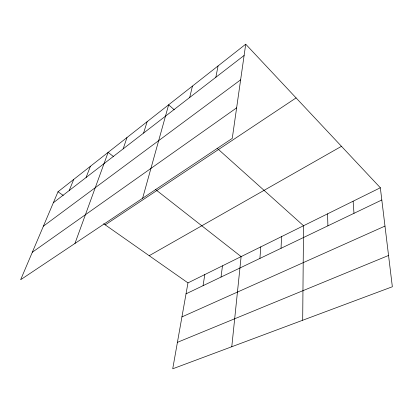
<?xml version="1.0" encoding="UTF-8"?>
<svg xmlns="http://www.w3.org/2000/svg" width="413" height="413" viewBox="0 0 413 413"><rect width="100%" height="100%" fill="white"/><g stroke="black" fill="none" stroke-linecap="round" stroke-linejoin="round"><path stroke-width="0.62" d="M302.693 320.251L303.529 225.741L217.109 148.241M281.046 248.29L281.552 236.608M259.922 258.419L260.784 246.881M231.781 346.739L241.12 256.602L155.314 189.35M221.017 277.071L222.483 265.822M245.72 44.201L232.266 138.376L20.65 279.72L58.011 191.761L245.72 44.201L380.332 187.755L392.35 286.756L172.722 368.799L187.972 282.89L380.332 187.755M203.072 285.672L204.791 274.573M215.839 77.293L218.059 65.946M189.706 97.473L192.443 86.085M142.614 198.261L168.649 104.788L174.265 109.817M143.59 133.084L147.126 121.706M123.151 148.866L126.998 137.529M74.949 243.453L108.129 152.366L113.575 156.635M86.074 177.497L90.406 166.294M69.208 190.522L73.731 179.402M53.329 202.783L244.114 55.456M43.396 226.169L240.629 79.843M32.317 252.245L236.628 107.86M105.217 224.863L296.085 97.912M149.196 255.699L341.479 146.316M186.031 293.844L381.819 199.98M181.937 316.91L384.983 226.081M177.42 342.336L388.55 255.466M58.011 191.761L63.261 195.442M103.642 223.758L187.972 282.89M353.105 201.224L353.987 213.32M327.55 213.857L327.912 225.823"/></g></svg>
